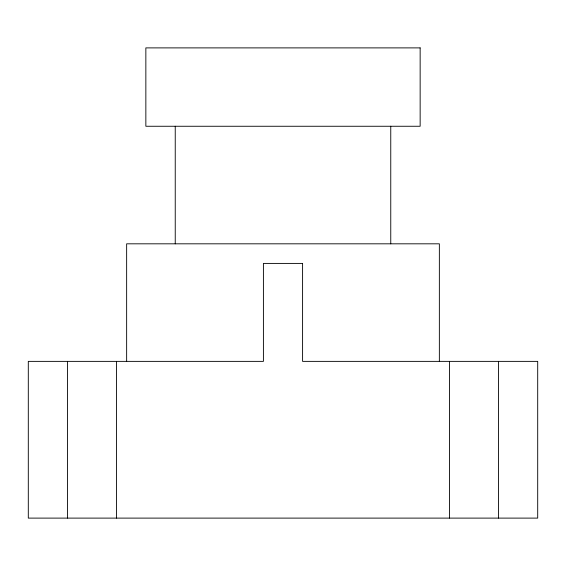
<?xml version="1.0" encoding="UTF-8"?>
<svg xmlns="http://www.w3.org/2000/svg" width="566" height="566" viewBox="0 0 566 566"><rect width="100%" height="100%" fill="white"/><g stroke="black" fill="none" stroke-linecap="round" stroke-linejoin="round"><path stroke-width="0.85" d="M498.519 361.37L498.519 518.109M449.531 361.37L449.531 518.109M439.358 361.37L439.358 243.819L126.642 243.819L126.642 361.37M390.759 126.26L390.759 243.819M175.241 126.26L175.241 243.819M116.469 361.37L116.469 518.109M67.481 361.37L67.481 518.109M420.149 47.891L145.851 47.891L145.851 126.26L420.149 126.26L420.149 47.891M302.591 263.409L263.409 263.409L263.409 361.37L28.3 361.37L28.3 518.109L537.7 518.109L537.7 361.37L302.591 361.37L302.591 263.409"/></g></svg>
